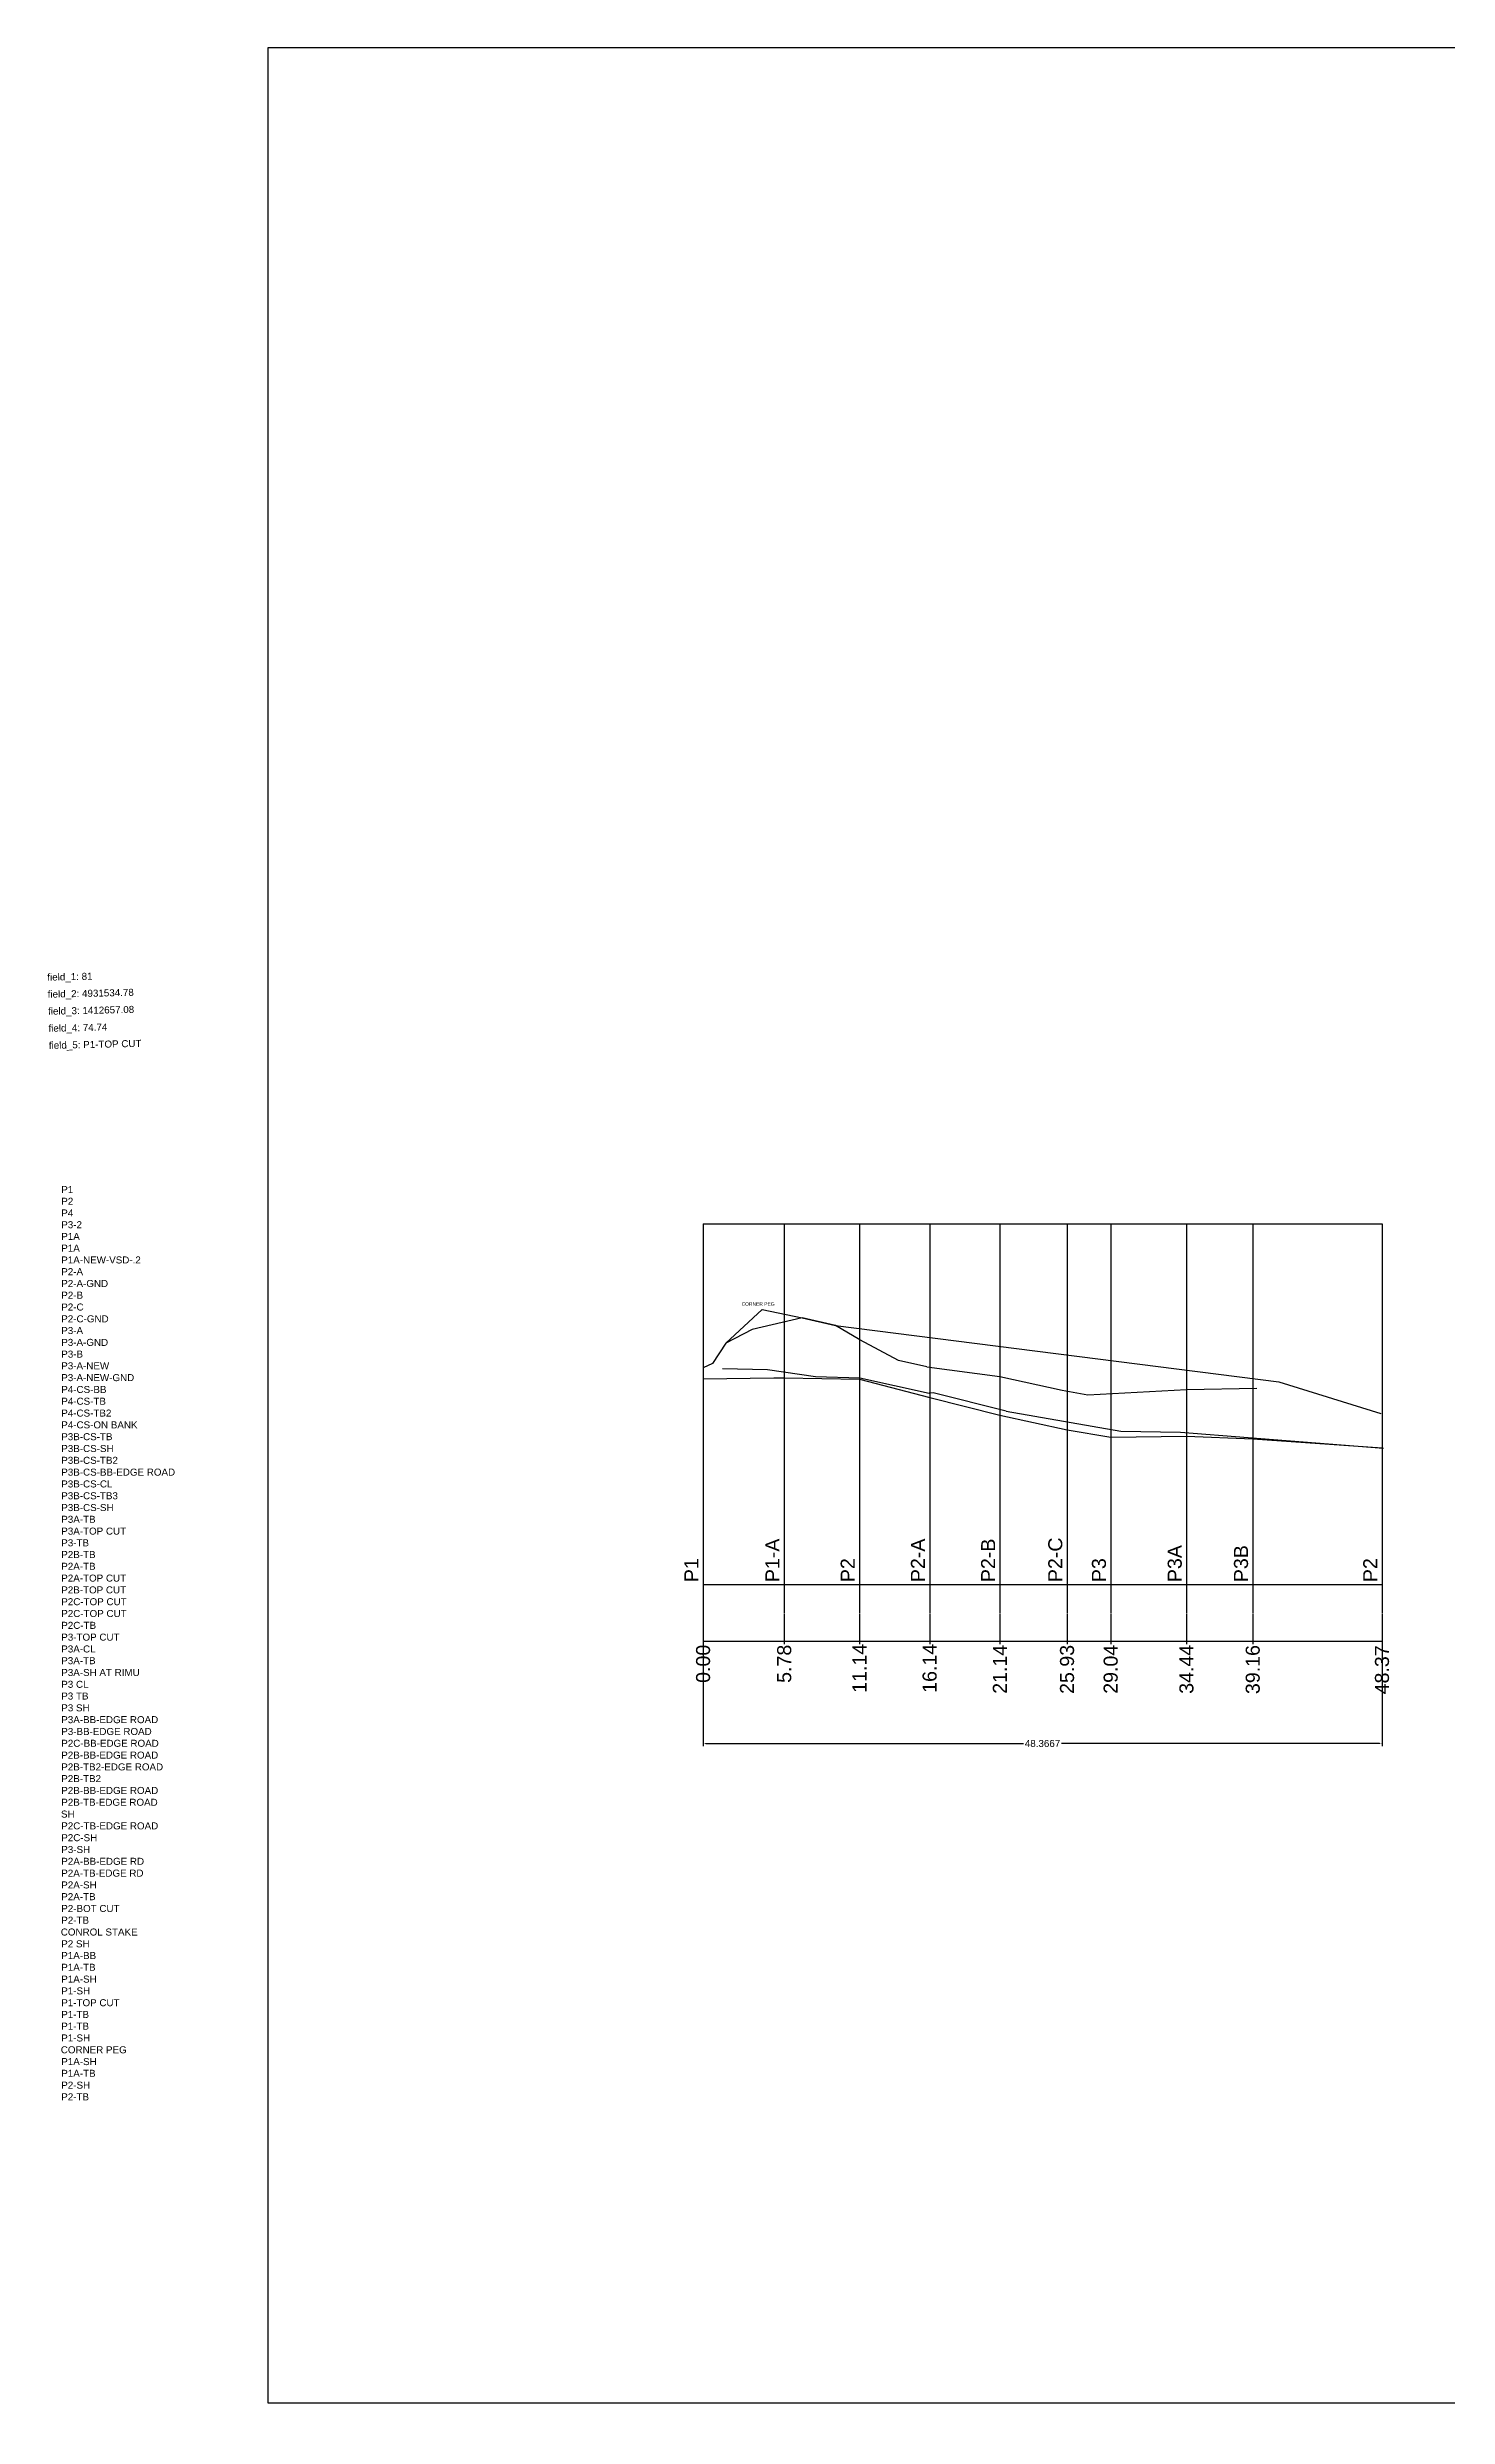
# Model space of a CAD drawing. Extents: x -47 to 153, y 0 to 169.
# Drawn here: x -46.7 to 53, y 0 to 168.8 of the extents above; entities that cross this region are included whole.
import ezdxf

# ---------------------------------------------------------------- set-up
doc = ezdxf.new("R2010")
doc.units = 0
doc.header["$MEASUREMENT"] = 0
doc.header["$PDMODE"] = 35
doc.header["$PDSIZE"] = 0.2
doc.layers.get('0').update_dxf_attribs({"linetype": 'CONTINUOUS'})
doc.layers.get('Defpoints').update_dxf_attribs({"linetype": 'CONTINUOUS'})
doc.styles.add('MtXpl_arial_ttf_shx', font='arial.ttf.shx')
doc.styles.get("Standard").update_dxf_attribs({"font": 'arial.ttf'})
doc.dimstyles.get("Standard").update_dxf_attribs({"dimtxt": 0.18, "dimasz": 0.18, "dimexe": 0.18, "dimexo": 0.0625, "dimgap": 0.09, "dimtad": 0, "dimtih": 1, "dimtoh": 1, "dimdec": 4, "dimzin": 0, "dimdsep": 46, "dimtxsty": 'Standard', "dimcen": 0.09, "dimadec": 0, "dimazin": 0, "dimtfac": 1, "dimtdec": 4, "dimtofl": 0, "dimtmove": 0, "dimatfit": 3, "dimfxl": 1, "dimtolj": 1, "dimtzin": 0, "dimarcsym": 0})

# ---------------------------------------------------------------- blocks, each defined once
blk = doc.blocks.new('*D92')
at = {"color": 0, "lineweight": -2, "ltscale": 1000, "transparency": 16777216}
blk.add_line((0, 59.41), (0, 55.05), dxfattribs=at)
at = {"layer": 'Defpoints', "color": 0, "ltscale": 1000, "transparency": 16777216}
for p in [(0, 59.47), (0, 55.05), (0, 0)]:
    blk.add_point(p, dxfattribs=at)
at = {"color": 0, "ltscale": 1000, "transparency": 16777216, "insert": (0, 53.65), "char_height": 1, "attachment_point": 5, "rotation": 90}
blk.add_mtext('\\A1;0.00', dxfattribs=at)
blk = doc.blocks.new('*D93')
at = {"color": 0, "lineweight": -2, "ltscale": 1000, "transparency": 16777216}
blk.add_line((5.78, 57.23), (5.78, 55.05), dxfattribs=at)
at = {"layer": 'Defpoints', "color": 0, "ltscale": 1000, "transparency": 16777216}
for p in [(5.78, 57.29), (5.78, 55.05), (0, 0)]:
    blk.add_point(p, dxfattribs=at)
at = {"color": 0, "ltscale": 1000, "transparency": 16777216, "insert": (5.78, 53.65), "char_height": 1, "attachment_point": 5, "rotation": 90}
blk.add_mtext('\\A1;5.78', dxfattribs=at)
blk = doc.blocks.new('*D94')
at = {"color": 0, "lineweight": -2, "ltscale": 1000, "transparency": 16777216}
blk.add_line((11.14, 57.23), (11.14, 55.05), dxfattribs=at)
at = {"layer": 'Defpoints', "color": 0, "ltscale": 1000, "transparency": 16777216}
for p in [(11.14, 57.29), (11.14, 55.05), (0, 0)]:
    blk.add_point(p, dxfattribs=at)
at = {"color": 0, "ltscale": 1000, "transparency": 16777216, "insert": (11.14, 53.33), "char_height": 1, "attachment_point": 5, "rotation": 90}
blk.add_mtext('\\A1;11.14', dxfattribs=at)
blk = doc.blocks.new('*D95')
at = {"color": 0, "lineweight": -2, "ltscale": 1000, "transparency": 16777216}
blk.add_line((16.14, 57.23), (16.14, 55.05), dxfattribs=at)
at = {"layer": 'Defpoints', "color": 0, "ltscale": 1000, "transparency": 16777216}
for p in [(16.14, 57.29), (16.14, 55.05), (0, 0)]:
    blk.add_point(p, dxfattribs=at)
at = {"color": 0, "ltscale": 1000, "transparency": 16777216, "insert": (16.14, 53.33), "char_height": 1, "attachment_point": 5, "rotation": 90}
blk.add_mtext('\\A1;16.14', dxfattribs=at)
blk = doc.blocks.new('*D96')
at = {"color": 0, "lineweight": -2, "ltscale": 1000, "transparency": 16777216}
blk.add_line((21.14, 57.23), (21.14, 55.05), dxfattribs=at)
at = {"layer": 'Defpoints', "color": 0, "ltscale": 1000, "transparency": 16777216}
for p in [(21.14, 57.29), (21.14, 55.05), (0, 0)]:
    blk.add_point(p, dxfattribs=at)
at = {"color": 0, "ltscale": 1000, "transparency": 16777216, "insert": (21.14, 53.26), "char_height": 1, "attachment_point": 5, "rotation": 90}
blk.add_mtext('\\A1;21.14', dxfattribs=at)
blk = doc.blocks.new('*D97')
at = {"color": 0, "lineweight": -2, "ltscale": 1000, "transparency": 16777216}
blk.add_line((25.93, 57.23), (25.93, 55.05), dxfattribs=at)
at = {"layer": 'Defpoints', "color": 0, "ltscale": 1000, "transparency": 16777216}
for p in [(25.93, 57.29), (25.93, 55.05), (0, 0)]:
    blk.add_point(p, dxfattribs=at)
at = {"color": 0, "ltscale": 1000, "transparency": 16777216, "insert": (25.93, 53.25), "char_height": 1, "attachment_point": 5, "rotation": 90}
blk.add_mtext('\\A1;25.93', dxfattribs=at)
blk = doc.blocks.new('*D98')
at = {"color": 0, "lineweight": -2, "ltscale": 1000, "transparency": 16777216}
blk.add_line((29.04, 57.23), (29.04, 55.05), dxfattribs=at)
at = {"layer": 'Defpoints', "color": 0, "ltscale": 1000, "transparency": 16777216}
for p in [(29.04, 57.29), (29.04, 55.05), (0, 0)]:
    blk.add_point(p, dxfattribs=at)
at = {"color": 0, "ltscale": 1000, "transparency": 16777216, "insert": (29.04, 53.26), "char_height": 1, "attachment_point": 5, "rotation": 90}
blk.add_mtext('\\A1;29.04', dxfattribs=at)
blk = doc.blocks.new('*D99')
at = {"color": 0, "lineweight": -2, "ltscale": 1000, "transparency": 16777216}
blk.add_line((34.44, 57.23), (34.44, 55.05), dxfattribs=at)
at = {"layer": 'Defpoints', "color": 0, "ltscale": 1000, "transparency": 16777216}
for p in [(34.44, 57.29), (34.44, 55.05), (0, 0)]:
    blk.add_point(p, dxfattribs=at)
at = {"color": 0, "ltscale": 1000, "transparency": 16777216, "insert": (34.44, 53.26), "char_height": 1, "attachment_point": 5, "rotation": 90}
blk.add_mtext('\\A1;34.44', dxfattribs=at)
blk = doc.blocks.new('*D100')
at = {"color": 0, "lineweight": -2, "ltscale": 1000, "transparency": 16777216}
blk.add_line((39.16, 57.23), (39.16, 55.05), dxfattribs=at)
at = {"layer": 'Defpoints', "color": 0, "ltscale": 1000, "transparency": 16777216}
for p in [(39.16, 57.29), (39.16, 55.05), (0, 0)]:
    blk.add_point(p, dxfattribs=at)
at = {"color": 0, "ltscale": 1000, "transparency": 16777216, "insert": (39.16, 53.24), "char_height": 1, "attachment_point": 5, "rotation": 90}
blk.add_mtext('\\A1;39.16', dxfattribs=at)
blk = doc.blocks.new('*D101')
at = {"color": 0, "lineweight": -2, "ltscale": 1000, "transparency": 16777216}
blk.add_line((48.37, 57.23), (48.37, 55.05), dxfattribs=at)
at = {"layer": 'Defpoints', "color": 0, "ltscale": 1000, "transparency": 16777216}
for p in [(48.37, 57.29), (48.37, 55.05), (0, 0)]:
    blk.add_point(p, dxfattribs=at)
at = {"color": 0, "ltscale": 1000, "transparency": 16777216, "insert": (48.37, 53.22), "char_height": 1, "attachment_point": 5, "rotation": 90}
blk.add_mtext('\\A1;48.37', dxfattribs=at)
blk = doc.blocks.new('*D106')
at = {"color": 0, "lineweight": -2, "ltscale": 1000, "transparency": 16777216}
for p, q in [((0, 55.19), (0, 47.79)), ((48.37, 55.19), (48.37, 47.79)), ((0.18, 47.97), (22.83, 47.97)), ((48.19, 47.97), (25.53, 47.97))]:
    blk.add_line(p, q, dxfattribs=at)
at = {"color": 0, "ltscale": 1000, "transparency": 16777216}
for points in [[(0.18, 48), (0.18, 47.94), (0, 47.97)], [(48.19, 48), (48.19, 47.94), (48.37, 47.97)]]:
    blk.add_solid(points, dxfattribs=at)
at = {"layer": 'Defpoints', "color": 0, "ltscale": 1000, "transparency": 16777216}
for p in [(0, 55.25), (48.37, 55.25), (48.37, 47.97)]:
    blk.add_point(p, dxfattribs=at)
at = {"color": 0, "ltscale": 1000, "transparency": 16777216, "insert": (24.18, 47.97), "char_height": 0.5, "attachment_point": 5}
blk.add_mtext('\\A1;48.3667', dxfattribs=at)

msp = doc.modelspace()

# ---------------------------------------------------------------- linework, layer by layer
at = {"color": 3, "linetype": 'Continuous'}
for p, q in [((0, 85.01314), (0, 57.29171)), ((5.77609, 85.01314), (5.77609, 57.29171)), ((11.13711, 85.01314), (11.13711, 57.29171)), ((16.14166, 85.01314), (16.14166, 57.29171)), ((21.13082, 85.01314), (21.14459, 57.29171)), ((25.926, 85.01314), (25.926, 57.29171)), ((29.03606, 85.01314), (29.03606, 57.29171)), ((34.43607, 85.01314), (34.43607, 57.29171)), ((39.15866, 85.01314), (39.15866, 57.29171)), ((48.36667, 85.01314), (48.36667, 57.29171))]:
    msp.add_line(p, q, dxfattribs=at)
at = {"linetype": 'Continuous'}
for p, q in [((0, 85.01314), (48.36667, 85.01314)), ((0, 59.30558), (48.36667, 59.30558)), ((0, 55.2518), (48.36667, 55.2518))]:
    msp.add_line(p, q, dxfattribs=at)
for p, q in [((4.20866, 78.91), (1.62, 76.51)), ((41.02, 73.74), (48.28943, 71.49054))]:
    msp.add_line(p, q)
at = {"color": 2}
for p, q in [((9.419, 77.77), (7.0612, 78.31)), ((11.157, 76.74), (9.419, 77.77)), ((13.922, 75.27), (11.157, 76.74)), ((15.9367, 74.81), (13.922, 75.27))]:
    msp.add_line(p, q, dxfattribs=at)
at = {"ltscale": 1000}
msp.add_lwpolyline([(-30.99318, 168.84573), (152.79622, 168.84573), (152.79622, 0.95712), (-30.99318, 0.95712)], close=True, dxfattribs=at)
at = {"color": 2}
msp.add_lwpolyline([(7.0612, 78.31), (3.489, 77.48), (1.62, 76.51), (0.67, 75.06), (0, 74.747)], dxfattribs=at)
msp.add_lwpolyline([(4.20866, 78.91), (7.0612, 78.31), (9.419, 77.77), (41.02, 73.74)])
at = {"color": 1}
for points in [[(1.38082, 74.69673), (4.58, 74.62), (7.997, 74.13)], [(7.997, 74.13), (11.15687, 74.04), (16.10555, 72.94)], [(21.5804, 71.65), (16.39858, 72.97), (16.10602, 72.93592)], [(21.5804, 71.65), (29.7595, 70.22), (34.01403, 70.15155), (48.47569, 69.02)]]:
    msp.add_lwpolyline(points, dxfattribs=at)
at = {"color": 40, "true_color": 0xf8d731}
msp.add_lwpolyline([(15.9367, 74.81), (21.13082, 74.12), (25.58081, 73.15), (27.40545, 72.81), (34.436, 73.19), (39.43849, 73.29)], dxfattribs=at)
at = {"color": 6}
msp.add_lwpolyline([(0, 73.97), (5.02513, 74.02), (5.77609, 74.04), (11.13711, 73.93), (16.14166, 72.63), (21.13082, 71.37), (25.926, 70.33), (29.03606, 69.81), (34.43607, 69.87), (39.15866, 69.68), (48.36667, 69.04)], dxfattribs=at)

# ---------------------------------------------------------------- texts
at = {"color": 6, "linetype": 'Continuous'}
for s, p in [('field_1: 81', (-46.72007, 102.33259)), ('field_2: 4931534.78', (-46.69247, 101.11703)), ('field_3: 1412657.08', (-46.66487, 99.90148)), ('field_4: 74.74', (-46.63728, 98.68592)), ('field_5: P1-TOP CUT', (-46.60968, 97.47037))]:
    msp.add_text(s, height=0.5, rotation=1.3005819, dxfattribs=at).set_placement(p)
at = {"color": 6, "linetype": 'Continuous', "style": 'MtXpl_arial_ttf_shx'}
for s, p in [('P1', (-45.73105, 87.19777)), ('P2', (-45.73105, 86.36239)), ('P4', (-45.73105, 85.52905)), ('P3-2', (-45.73105, 84.69367)), ('P1A', (-45.73105, 83.85829)), ('P1A', (-45.73105, 83.02292)), ('P1A-NEW-VSD-.2', (-45.73105, 82.18106)), ('P2-A', (-45.73105, 81.34568)), ('P2-A-GND', (-45.73105, 80.50382)), ('P2-B', (-45.73105, 79.66844)), ('P2-C', (-45.73105, 78.82658)), ('P2-C-GND', (-45.73105, 77.98472)), ('P3-A', (-45.73105, 77.14934)), ('P3-A-GND', (-45.73105, 76.30748)), ('P3-B', (-45.73105, 75.4721)), ('P3-A-NEW', (-45.73105, 74.63672)), ('P3-A-NEW-GND', (-45.73105, 73.79486)), ('P4-CS-BB', (-45.73105, 72.953)), ('P4-CS-TB', (-45.73105, 72.11114)), ('P4-CS-TB2', (-45.73105, 71.26928)), ('P4-CS-ON BANK', (-45.73105, 70.42742)), ('P3B-CS-TB', (-45.73105, 69.58556)), ('P3B-CS-SH', (-45.73105, 68.7437)), ('P3B-CS-TB2', (-45.73105, 67.90184)), ('P3B-CS-BB-EDGE ROAD', (-45.73105, 67.05998)), ('P3B-CS-CL', (-45.73105, 66.21812)), ('P3B-CS-TB3', (-45.73105, 65.37626)), ('P3B-CS-SH', (-45.73105, 64.5344)), ('P3A-TB', (-45.73105, 63.69902)), ('P3A-TOP CUT', (-45.73105, 62.85716)), ('P3-TB', (-45.73105, 62.02178)), ('P2B-TB', (-45.73105, 61.1864)), ('P2A-TB', (-45.73105, 60.35102)), ('P2A-TOP CUT', (-45.73105, 59.50916)), ('P2B-TOP CUT', (-45.73105, 58.6673)), ('P2C-TOP CUT', (-45.73105, 57.82544)), ('P2C-TOP CUT', (-45.73105, 56.98358)), ('P2C-TB', (-45.73105, 56.14172)), ('P3-TOP CUT', (-45.73105, 55.29986)), ('P3A-CL', (-45.73105, 54.458)), ('P3A-TB', (-45.73105, 53.62262)), ('P3A-SH AT RIMU', (-45.73105, 52.78076)), ('P3 CL', (-45.73105, 51.9389)), ('P3 TB', (-45.73105, 51.10352)), ('P3 SH', (-45.73105, 50.26166)), ('P3A-BB-EDGE ROAD', (-45.73105, 49.4198)), ('P3-BB-EDGE ROAD', (-45.73105, 48.57794)), ('P2C-BB-EDGE ROAD', (-45.73105, 47.73608)), ('P2B-BB-EDGE ROAD', (-45.73105, 46.89422)), ('P2B-TB2-EDGE ROAD', (-45.73105, 46.05236)), ('P2B-TB2', (-45.73105, 45.21698)), ('P2B-BB-EDGE ROAD', (-45.73105, 44.37512)), ('P2B-TB-EDGE ROAD', (-45.73105, 43.53326)), ('SH', (-45.75015, 42.6914)), ('P2C-TB-EDGE ROAD', (-45.73105, 41.84954)), ('P2C-SH', (-45.73105, 41.00768)), ('P3-SH', (-45.73105, 40.16582)), ('P2A-BB-EDGE RD', (-45.73105, 39.32396)), ('P2A-TB-EDGE RD', (-45.73105, 38.4821)), ('P2A-SH', (-45.73105, 37.64024)), ('P2A-TB', (-45.73105, 36.80486)), ('P2-BOT CUT', (-45.73105, 35.963)), ('P2-TB', (-45.73105, 35.12762)), ('CONROL STAKE', (-45.76447, 34.28576)), ('P2 SH', (-45.73105, 33.4439)), ('P1A-BB', (-45.73105, 32.60852)), ('P1A-TB', (-45.73105, 31.77314)), ('P1A-SH', (-45.73105, 30.93128)), ('P1-SH', (-45.73105, 30.08942)), ('P1-TOP CUT', (-45.73105, 29.24756)), ('P1-TB', (-45.73105, 28.41218)), ('P1-TB', (-45.73105, 27.5768)), ('P1-SH', (-45.73105, 26.73494)), ('CORNER PEG', (-45.76447, 25.89308)), ('P1A-SH', (-45.73105, 25.05122)), ('P1A-TB', (-45.73105, 24.21584)), ('P2-SH', (-45.73105, 23.37398)), ('P2-TB', (-45.73105, 22.5386))]:
    msp.add_text(s, height=0.5, dxfattribs=at).set_placement(p)
at = {"linetype": 'Continuous', "style": 'MtXpl_arial_ttf_shx'}
msp.add_text('CORNER PEG', height=0.25, dxfattribs=at).set_placement((2.74137, 79.17045))
at = {"color": 6, "linetype": 'Continuous', "style": 'MtXpl_arial_ttf_shx'}
for s, p in [('P1-A', (5.43631, 59.46883)), ('P2-A', (15.80188, 59.46883)), ('P2-B', (20.80373, 59.46883)), ('P2-C', (25.58622, 59.46883)), ('P1', (-0.33978, 59.46883)), ('P2', (10.79734, 59.46883)), ('P3', (28.69628, 59.46883)), ('P3A', (34.09629, 59.46883)), ('P3B', (38.81889, 59.46883)), ('P2', (48.02689, 59.46883))]:
    msp.add_text(s, height=1, rotation=90, dxfattribs=at).set_placement(p)

# ---------------------------------------------------------------- dimensions: what is measured, and where the dimension line sits
at = {"ltscale": 1000}
for feature_location, offset, picture, middle in [((0, 59.4688312456), (0, -4.4164327441), '*D92', (0, 53.6458909981)), ((5.77609, 57.29171), (0, -2.23931), '*D93', (5.77609, 53.64555)), ((11.13711, 57.29171), (0, -2.23931), '*D94', (11.13711, 53.32734)), ((16.14166, 57.29171), (0, -2.23931), '*D95', (16.14166, 53.32734)), ((21.14459, 57.29171), (0, -2.23931), '*D96', (21.14459, 53.26492)), ((25.926, 57.29171), (0, -2.23931), '*D97', (25.926, 53.25469)), ((29.03606, 57.29171), (0, -2.23931), '*D98', (29.03606, 53.26492)), ((34.43607, 57.29171), (0, -2.23931), '*D99', (34.43607, 53.26219)), ((39.15866, 57.29171), (0, -2.23931), '*D100', (39.15866, 53.24446)), ((48.36667, 57.29171), (0, -2.23931), '*D101', (48.36667, 53.21888))]:
    dim = msp.add_ordinate_dim(feature_location=feature_location, offset=offset, dtype=1, origin=(0, 0), dimstyle='Standard', override={"dimtxt": 1, "dimdec": 2}, dxfattribs=at)
    dim.commit()
    dim.dimension.update_dxf_attribs({"geometry": picture, "text_midpoint": middle})
dim = msp.add_linear_dim(base=(48.36667, 47.97169), p1=(0, 55.2518), p2=(48.36667, 55.2518), dimstyle='Standard', override={"dimtxt": 0.5}, dxfattribs=at)
dim.commit()
dim.dimension.update_dxf_attribs({"geometry": '*D106', "text_midpoint": (24.18333, 47.97169)})

doc.saveas('drawing.dxf')
